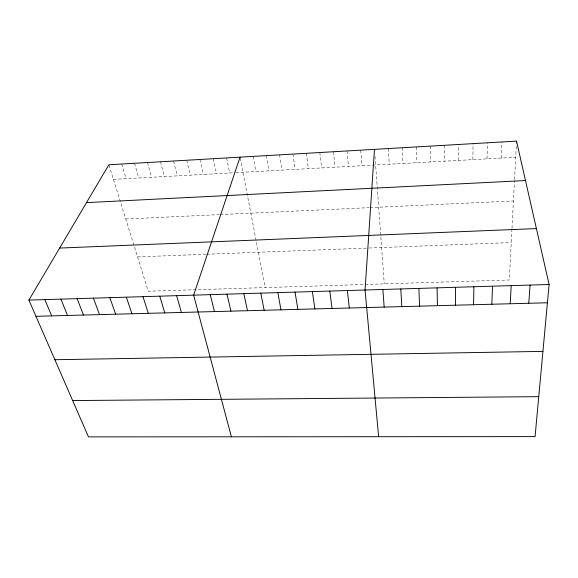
<?xml version="1.0" encoding="UTF-8"?>
<svg xmlns="http://www.w3.org/2000/svg" width="578" height="578" viewBox="0 0 578 578"><rect width="100%" height="100%" fill="white"/><g stroke="black" fill="none" stroke-linecap="round" stroke-linejoin="round"><path stroke-width="0.43" stroke-dasharray="2.89 2.17" d="M458.73 160.409L458.751 144.464M472.855 159.636L473.079 143.633M487.052 158.856L487.485 142.802M501.336 158.069L501.971 141.957M511.956 229.04L509.297 279.998L148.243 291.218L108.874 164.766M512 228.18L514.485 180.459M514.536 179.556L516.306 145.605M113.418 179.368L234.986 172.692M235.867 172.641L515.699 157.281M125.751 218.968L219.373 214.619M220.218 214.583L369.089 207.668M369.956 207.632L513.416 200.971M137.557 256.899L205.855 254.284M206.722 254.248L367.225 248.092M369.017 248.027L511.248 242.572M121.669 164.029L126.062 178.674M134.537 163.278L138.771 177.973M147.477 162.526L151.552 177.273M160.482 161.775L164.398 176.565M173.559 161.016L177.309 175.857M186.708 160.251L190.292 175.148M199.93 159.485L203.348 174.433M213.224 158.712L216.475 173.711M226.59 157.939L229.676 172.988M240.195 157.996L265.172 287.584M253.15 156.4L255.895 171.543M266.342 155.634L268.914 170.828M279.6 154.861L281.999 170.113M292.93 154.088L295.156 169.39M306.34 153.307L308.385 168.66M319.815 152.527L321.686 167.931M333.369 151.739L335.059 167.201M346.995 150.952L348.498 166.464M360.694 150.157L362.016 165.72M374.978 156.298L384.262 283.885M388.322 148.553L389.276 164.224M402.252 147.744L403.01 163.473M416.261 146.935L416.825 162.714M430.35 146.111L430.718 161.948M444.511 145.295L444.684 161.183"/><path stroke-width="0.87" d="M473.57 304.729L473.873 286.753M491.835 304.245L492.478 286.197M516.443 142.911L516.537 141.111L108.874 164.766L28.9 300.09L88.477 436.889L535.069 436.614L549.1 284.499L516.537 141.111M510.23 303.753L511.212 285.633M374.472 149.355L365.05 290.012L378.633 436.708M528.754 303.269L530.084 285.07M240.036 157.158L193.63 295.156L231.395 436.802M86.498 202.625L525.496 180.553M59.65 248.07L536.398 228.577M28.9 300.09L549.1 284.499M35.959 316.303L547.417 302.771M54.874 359.726L542.93 351.388M72.662 400.561L538.754 396.674M44.867 299.614L51.688 315.891M60.943 299.129L67.518 315.472M77.127 298.645L83.456 315.046M93.426 298.161L99.503 314.627M109.834 297.663L115.658 314.194M126.358 297.171L131.929 313.767M142.997 296.673L148.308 313.334M159.759 296.167L164.795 312.9M176.637 295.661L181.405 312.46M210.24 294.657L214.467 311.585M226.966 294.151L230.918 311.145M243.808 293.653L247.485 310.711M260.765 293.14L264.16 310.27M277.845 292.627L280.951 309.822M295.04 292.114L297.865 309.375M312.358 291.594L314.887 308.927M329.8 291.074L332.032 308.471M347.364 290.546L349.293 308.016M382.867 289.484L384.175 307.091M400.807 288.942L401.804 306.629M418.877 288.4L419.556 306.159M437.076 287.858L437.438 305.683M455.413 287.309L455.435 305.206"/></g></svg>
